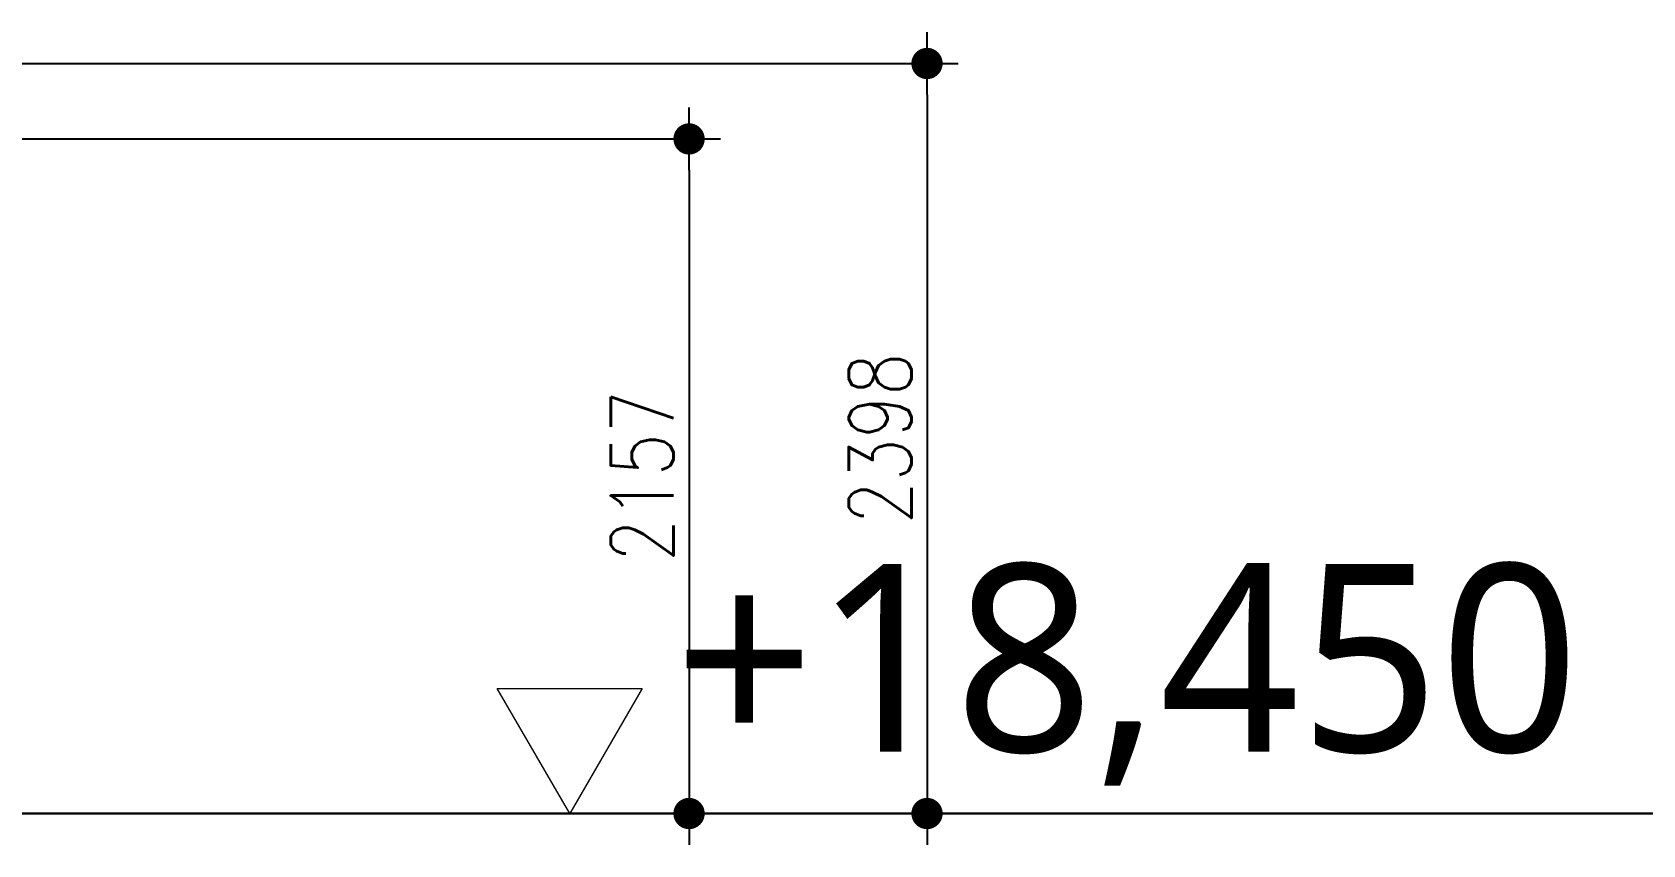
# Model space of a CAD drawing. Header units: millimetres. Extents: x -32710 to 654186, y -254124 to 420220.
# Drawn here: x 292393 to 297540, y 401850 to 404448 of the extents above; entities that cross this region are included whole.
import ezdxf
from ezdxf.xclip import XClip

# ---------------------------------------------------------------- set-up
doc = ezdxf.new("R2010")
doc.units = ezdxf.units.MM
doc.header["$LTSCALE"] = 1000
doc.linetypes.add('TPH12-SEC-@E$0$CENTERK5', pattern=[6.916, 6.667, -0.083, 0.083, -0.083])
for name, color, linetype in [('TPH12-SEC-@E$0$A-DIM', 8, 'Continuous'), ('TPH12-SEC-@E$0$H-SIN', 252, 'TPH12-SEC-@E$0$CENTERK5'), ('YFM1P-長$0$M-FOUN', 252, 'Continuous')]:
    doc.layers.add(name, color=color, linetype=linetype)
doc.styles.add('TPH12-SEC-@E$0$MtXpl_', font='Microsoft JhengHei.ttf')
doc.styles.add('TPH12-SEC-@E$0$STANDARD', font='txt')
doc.styles.add('YFM1P-長$0$aa-txt', font='simplex.shx', dxfattribs={"width": 0.8, "bigfont": 'chineset.shx'})
doc.dimstyles.new('TPH12-SEC-@E$0$生成的_樣式__6', dxfattribs={"dimtxt": 60, "dimasz": 30.4, "dimexe": 0.18, "dimexo": 0.0625, "dimgap": 0, "dimtad": 1, "dimdec": 1, "dimzin": 0, "dimdsep": 46, "dimtxsty": 'TPH12-SEC-@E$0$STANDARD', "dimblk": 'TPH12-SEC-@E$0$ARROWHEAD_6', "dimblk1": 'TPH12-SEC-@E$0$ARROWHEAD_6', "dimblk2": 'TPH12-SEC-@E$0$ARROWHEAD_6', "dimcen": 0.09, "dimclrd": 12, "dimclre": 12, "dimclrt": 3, "dimazin": 0, "dimtfac": 1, "dimtdec": 4, "dimtmove": 0, "dimatfit": 3, "dimfxl": 1, "dimtolj": 1, "dimtzin": 0, "dimarcsym": 0})
doc.dimstyles.new('YFM1P-長$0$100-DIM', dxfattribs={"dimscale": 1000, "dimtxt": 0.2, "dimasz": 0.1, "dimexe": 0.1, "dimexo": 0.1, "dimgap": 0.05, "dimtad": 1, "dimdec": 0, "dimzin": 3, "dimdsep": 46, "dimtxsty": 'YFM1P-長$0$aa-txt', "dimblk1": 'YFM1P-長$0$DOT', "dimblk2": 'YFM1P-長$0$DOT', "dimsah": 1, "dimcen": 0, "dimclrd": 256, "dimclre": 256, "dimclrt": 256, "dimadec": 0, "dimazin": 0, "dimtfac": 1, "dimtdec": 0, "dimtix": 1, "dimtmove": 2, "dimatfit": 3, "dimldrblk": 'YFM1P-長$0$DOT', "dimfxl": 1, "dimtvp": 1, "dimtolj": 1, "dimtzin": 0, "dimarcsym": 0})

# ---------------------------------------------------------------- blocks, each defined once
blk = doc.blocks.new('TPH12-SEC-@E$0$ARROWHEAD_6')
at = {"color": 0, "linetype": 'Continuous', "lineweight": 0}
for p, q in [((0, 0), (-1, 0)), ((-0.5, -0.5), (0.5, 0.5))]:
    blk.add_line(p, q, dxfattribs=at)
blk = doc.blocks.new('*D2863')
at = {"layer": 'DEFPOINTS', "color": 0, "linetype": 'Continuous', "transparency": 16777216}
for p in [(2810.8, 16000), (9609, 16000), (-1365.5, 10750)]:
    blk.add_point(p, dxfattribs=at)
at = {"layer": 'TPH12-SEC-@E$0$A-DIM', "color": 12, "linetype": 'Continuous', "lineweight": -2, "transparency": 16777216}
for p, q in [((2810.9, 16000), (9609.2, 16000)), ((9609, 15969.6), (9609, 14250)), ((9609, 10780.4), (9609, 12500)), ((-1365.5, 10750), (9609.2, 10750))]:
    blk.add_line(p, q, dxfattribs=at)
at = {"layer": 'TPH12-SEC-@E$0$A-DIM', "color": 12, "linetype": 'Continuous', "lineweight": -2, "transparency": 16777216, "xscale": 30.40000000000001, "yscale": 30.40000000000001, "zscale": 30.40000000000001}
for p, rotation in [((9609, 16000), 90), ((9609, 10750), 270)]:
    blk.add_blockref('TPH12-SEC-@E$0$ARROWHEAD_6', p, dxfattribs=dict(at, rotation=rotation))
at = {"layer": 'TPH12-SEC-@E$0$A-DIM', "color": 3, "linetype": 'Continuous', "lineweight": 0, "transparency": 16777216, "insert": (9609, 13375), "char_height": 500, "attachment_point": 5, "rotation": 90, "style": 'TPH12-SEC-@E$0$STANDARD'}
blk.add_mtext('\\A1;5250', dxfattribs=at)
blk = doc.blocks.new('*D2864')
at = {"layer": 'DEFPOINTS', "color": 0, "linetype": 'Continuous', "transparency": 16777216}
for p in [(2810.8, 23425), (9609, 23425), (-60, 16000)]:
    blk.add_point(p, dxfattribs=at)
at = {"layer": 'TPH12-SEC-@E$0$A-DIM', "color": 12, "linetype": 'Continuous', "lineweight": -2, "transparency": 16777216}
for p, q in [((2810.9, 23425), (9609.2, 23425)), ((9609, 23394.6), (9609, 20629.2)), ((9609, 16030.4), (9609, 18795.8)), ((-59.9, 16000), (9609.2, 16000))]:
    blk.add_line(p, q, dxfattribs=at)
at = {"layer": 'TPH12-SEC-@E$0$A-DIM', "color": 12, "linetype": 'Continuous', "lineweight": -2, "transparency": 16777216, "xscale": 30.40000000000001, "yscale": 30.40000000000001, "zscale": 30.40000000000001}
for p, rotation in [((9609, 23425), 90), ((9609, 16000), 270)]:
    blk.add_blockref('TPH12-SEC-@E$0$ARROWHEAD_6', p, dxfattribs=dict(at, rotation=rotation))
at = {"layer": 'TPH12-SEC-@E$0$A-DIM', "color": 3, "linetype": 'Continuous', "lineweight": 0, "transparency": 16777216, "insert": (9609, 19712.5), "char_height": 500, "attachment_point": 5, "rotation": 90, "style": 'TPH12-SEC-@E$0$STANDARD'}
blk.add_mtext('\\A1;7425', dxfattribs=at)
blk = doc.blocks.new('YFM1P-長$0$DOT')
at = {"color": 0}
blk.add_line((-1, 0), (1, 0), dxfattribs=at)
at = {"color": 2, "const_width": 0.5}
blk.add_lwpolyline([(-0.25, 0, 1), (0.25, 0, 1)], format="xyb", close=True, dxfattribs=at)
blk = doc.blocks.new('*D2966')
at = {"layer": 'DEFPOINTS', "color": 0, "transparency": 16777216}
for p in [(277811.7, 404106.5), (292343.4, 401950), (294492.3, 401950)]:
    blk.add_point(p, dxfattribs=at)
at = {"layer": 'YFM1P-長$0$M-FOUN', "lineweight": -2, "transparency": 16777216}
for p, q in [((277911.7, 404106.5), (294592.3, 404106.5)), ((294492.3, 404006.5), (294492.3, 402050)), ((292443.4, 401950), (294592.3, 401950))]:
    blk.add_line(p, q, dxfattribs=at)
at = {"layer": 'YFM1P-長$0$M-FOUN', "lineweight": -2, "transparency": 16777216, "xscale": 100, "yscale": 100, "zscale": 100}
for p, rotation in [((294492.3, 404106.5), 90), ((294492.3, 401950), 270)]:
    blk.add_blockref('YFM1P-長$0$DOT', p, dxfattribs=dict(at, rotation=rotation))
at = {"layer": 'YFM1P-長$0$M-FOUN', "transparency": 16777216, "insert": (294342.3, 403028.3), "char_height": 200, "attachment_point": 5, "rotation": 90, "style": 'YFM1P-長$0$aa-txt'}
blk.add_mtext('\\A1;2157', dxfattribs=at)
blk = doc.blocks.new('*D2967')
at = {"layer": 'DEFPOINTS', "color": 0, "transparency": 16777216}
for p in [(276450, 404347.7), (293103.7, 401950), (295252.7, 401950)]:
    blk.add_point(p, dxfattribs=at)
at = {"layer": 'YFM1P-長$0$M-FOUN', "lineweight": -2, "transparency": 16777216}
for p, q in [((276550, 404347.7), (295352.7, 404347.7)), ((295252.7, 404247.7), (295252.7, 402050)), ((293203.7, 401950), (295352.7, 401950))]:
    blk.add_line(p, q, dxfattribs=at)
at = {"layer": 'YFM1P-長$0$M-FOUN', "lineweight": -2, "transparency": 16777216, "xscale": 100, "yscale": 100, "zscale": 100}
for p, rotation in [((295252.7, 404347.7), 90), ((295252.7, 401950), 270)]:
    blk.add_blockref('YFM1P-長$0$DOT', p, dxfattribs=dict(at, rotation=rotation))
at = {"layer": 'YFM1P-長$0$M-FOUN', "transparency": 16777216, "insert": (295102.7, 403148.8), "char_height": 200, "attachment_point": 5, "rotation": 90, "style": 'YFM1P-長$0$aa-txt'}
blk.add_mtext('\\A1;2398', dxfattribs=at)
blk = doc.blocks.new('TPH12-SEC-@E$0$A$C9ff6b36b')
at = {"layer": 'TPH12-SEC-@E$0$A-DIM', "color": 3, "lineweight": 0}
for p, q in [((2810.84, 16000), (2578.84, 16400)), ((2578.84, 16400), (3042.84, 16400)), ((3042.84, 16400), (2810.84, 16000))]:
    blk.add_line(p, q, dxfattribs=at)
at = {"layer": 'TPH12-SEC-@E$0$A-DIM', "color": 12, "lineweight": 0}
for q in [(2510.84, 16000), (3610.84, 16000)]:
    blk.add_line((2810.84, 16000), q, dxfattribs=at)
at = {"layer": 'TPH12-SEC-@E$0$A-DIM', "color": 3, "style": 'TPH12-SEC-@E$0$MtXpl_'}
blk.add_text('+18,450', height=600, dxfattribs=at).set_placement((3145.62, 16197.56))
at = {"layer": 'TPH12-SEC-@E$0$A-DIM', "color": 12, "linetype": 'Continuous', "lineweight": 0}
for base, p1, p2, picture, middle in [((9609.04, 23425), (-60, 16000), (2810.84, 23425), '*D2864', (9609.04, 19712.5)), ((9609.04, 16000), (-1365.53, 10750), (2810.84, 16000), '*D2863', (9609.04, 13375))]:
    dim = blk.add_linear_dim(base=base, p1=p1, p2=p2, angle=90, dimstyle='TPH12-SEC-@E$0$生成的_樣式__6', override={"dimtxt": 500, "dimdec": 0}, dxfattribs=at)
    dim.commit()
    dim.dimension.update_dxf_attribs({"geometry": picture, "text_midpoint": middle, "dimtype": 128, "text_rotation": 90})
blk = doc.blocks.new('TPH12-SEC-@E')
at = {"layer": 'TPH12-SEC-@E$0$H-SIN'}
blk.add_line((298929.6, 401950), (270800, 401950), dxfattribs=at)
blk.add_blockref('TPH12-SEC-@E$0$A$C9ff6b36b', (291300, 385950))
blk = doc.blocks.new('YFM1P-長')
at = {"layer": 'YFM1P-長$0$M-FOUN'}
for base, p1, p2, picture, middle in [((295252.7, 401950), (276450, 404347.7), (293103.7, 401950), '*D2967', (295102.7, 403148.8)), ((294492.3332, 401950), (277811.6504, 404106.5196), (292343.3588, 401950), '*D2966', (294342.3332, 403028.2598))]:
    dim = blk.add_linear_dim(base=base, p1=p1, p2=p2, angle=90, dimstyle='YFM1P-長$0$100-DIM', override={"dimfxl": 300}, dxfattribs=at)
    dim.commit()
    dim.dimension.update_dxf_attribs({"geometry": picture, "text_midpoint": middle})

msp = doc.modelspace()

# ---------------------------------------------------------------- block references
msp.add_blockref('TPH12-SEC-@E', (0, 0))
ref = msp.add_blockref('YFM1P-長', (0, 0))
XClip(ref).set_block_clipping_path([(188201.2783815574, 355635.7797075855), (305020.60558715, 413217.0386999981)])

doc.saveas('drawing.dxf')
